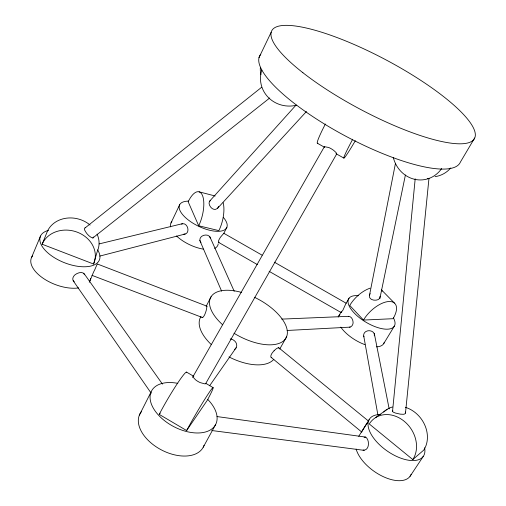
<?xml version="1.0" encoding="UTF-8"?>
<svg xmlns="http://www.w3.org/2000/svg" width="506" height="506" viewBox="0 0 506 506"><rect width="100%" height="100%" fill="white"/><g stroke="black" fill="none" stroke-linecap="round" stroke-linejoin="round"><path stroke-width="0.76" d="M392.529 411.53L415.192 178.82M405.496 412.978L428.968 178.371M97.184 264.151L94.761 269.73A6.167 0.708 -61.9 0 0 92.528 274.688L90.112 280.457M374.332 335.807C375.307 331.468 369.317 329.526 366.154 331.386A5.402 4.725 5 0 0 363.656 335.573L363.922 336.806M369.544 295.055L395.433 163.552M379.835 298.673L405.414 174.987M90.1 225.062A26.963 23.143 14.8 0 0 47.172 231.818L42.15 244.24L93.572 264.018L97.329 251.28A26.963 23.143 14.8 0 0 97.07 234.101M218.579 206.448L217.561 208.396L215.48 209.37A5.332 4.307 52.7 0 1 211.818 208.27C209.636 206.619 207.492 202.014 210.66 200.332M31.511 257.586L40.518 236.062M341.126 311.949L341.031 312.506L342.916 310.159L345.566 304.27L349.039 298.217M171.022 222.918L179.687 204.709M258.99 57.646L271.159 32.276M223.804 233.399L226.884 227.276M139.378 415.097L151.035 392.061M206.151 306.358L211.078 296.731M203.229 447.209L215.594 424.604M361.689 431.789L366.515 424.104M279.748 349.045L286.522 336.901M192.571 377.375L324.447 146.595M205.664 383.637L336.737 153.868M338.9 315.776L341.063 312.031M474.647 138.018L460.384 162.097A113.553 30.449 28.1 0 1 343.479 134.975A113.553 30.449 28.1 0 1 260.786 54.25M223.722 233.405L220.578 237.055A5.205 1.271 -56.4 0 0 218.447 241.299L218.51 242.349L219.149 242.108M383.731 343.606L394.332 326.149M358.748 436.317L369.133 419.657M410.05 476.31L423.225 456.437M370.234 293.67L369.614 294.593L369.437 296.826A5.408 4.225 0.3 0 0 371.809 299.552C374.484 300.918 380.683 300.393 380.05 296.307M186.632 430.549L207.296 400.278A31.834 1.613 -59.8 0 0 209.408 392.15A31.834 1.613 -59.8 0 0 186.632 430.549L159.219 414.395A31.764 2.536 -59.4 0 1 176.676 384.579A31.764 2.536 -59.4 0 1 186.72 372.416M209.604 385.781L236.138 347.742M159.219 414.395L160.162 413.149M274.062 350.797L273.544 351.366A6.053 2.568 -45.4 0 0 270.824 356.357A6.142 2.005 -49.5 0 0 271.785 357.508M209.484 201.312L295.921 105.223M366.711 423.87L367.622 422.871M217.485 208.383L306.434 111.516M412.807 459.575A28.576 23.58 54.6 0 0 404.199 421.258A28.576 23.58 54.6 0 0 369.272 423.965L412.807 459.575L423.737 450.119A27.912 23.213 54.1 0 0 405.312 407.298M85.185 227.858L261.646 87.266M92.87 237.934L269.742 97.981M234.607 349.393L235.151 348.957A6.135 5.288 13 0 0 236.688 345.977L236.719 345.282A6.255 5.439 28 0 0 233.785 340.298L233.127 339.88A6.262 5.389 42.9 0 0 230.249 338.938M375.465 417.697L387.096 409.341M181.483 224.107C187.827 221.324 191.129 234.423 183.665 234.202M364.137 437.273L365.825 437.178C369.899 440.233 369.443 450.928 363.068 450.074M349.526 327.154L350.639 326.838A5.376 4.364 75.4 0 0 353.099 322.645C353.093 319.95 351.581 316.32 348.457 316.345M99.752 256.093L185.171 234.012M99.17 243.905L182.615 223.646M193.305 376.293L193.026 376.862L193.475 377.59L195.43 379.702A7.255 2.391 29 0 0 200.256 382.631L204.677 383.826L205.468 383.845L205.626 383.384M287.085 330.475L350.184 327.129M363.479 320.064L393.054 318.698A22.814 11.17 -43.8 0 0 388.943 301.513A22.814 11.17 -43.8 0 0 363.479 320.064L349.76 305.447A22.511 11.372 -43.8 0 1 370.12 288.173M281.715 319.109L348.71 316.32M211.742 430.517L364.282 450.365M217.023 416.565L365.661 437.095M198.694 225.771A22.485 9.032 -76 0 0 202.387 195.265A22.485 9.032 -76 0 0 188.175 201.761L198.694 225.771L218.87 230.622A22.245 9.329 -76 0 0 223.165 202.723M199.136 191.844L215.145 195.986M336.326 153.824C337.793 153.761 334.049 150.75 333.599 150.326A7.16 2.163 30.5 0 0 328.755 147.518L324.314 146.632L324.656 147.246M91.947 275.327L202.59 317.591M97.424 264.018L207.055 306.231M317.414 143.274L324.643 147.322M335.952 153.66L343.884 158.1A30.657 1.594 -60.8 0 0 355.307 140.744M223.76 233.26L262.057 255.15M274.366 262.184L346.174 303.233M218.484 242.323L257.484 264.663M269.122 271.324L340.974 312.468M186.543 372.1L193.836 376.363M205.797 383.352L213.089 387.615M278.376 347.451L368.343 420.941M271.203 357.407L361.803 432.092M381.537 289.951L394.389 303.031M74.205 281.823L72.864 279.78A6.477 4.636 -25.8 0 1 75.103 274.714C77.532 272.81 83.161 270.792 84.597 274.752M83.945 273.392L162.458 384.117M200.952 242.564L199.927 240.439A5.269 4.535 -7 0 1 202.052 236.119C204.582 234.386 209.554 234.43 210.268 238.041M73.085 280.602L151.224 393.244M209.743 236.492L234.196 291.203M199.781 240.42L221.628 291.178M374.257 333.258L389.177 408.93M363.744 336.022L377.9 414.99M405.515 412.061L405.61 412.864A6.553 2.827 18.4 0 1 403.345 414.306L400.303 414.148L395.363 413.022L393.124 412.067L392.485 411.068A6.489 1.986 -3.6 0 1 392.846 410.53M441.649 168.561A29.424 27.204 79.7 0 1 414.61 179.301A29.424 27.204 79.7 0 1 393.27 157.398M450.789 167.941A28.709 26.704 80 0 1 435.071 176.645M428.335 178.327A6.825 0.544 -4.6 0 1 427.292 178.529M343.871 158.093A30.657 1.594 -60.8 0 1 352.695 139.245M317.819 143.192A30.588 2.505 -60.9 0 1 325.396 124.002M296.579 105.197A29.114 27.824 -6.3 0 1 268.338 97.475A29.114 27.824 -6.3 0 1 261.849 70.056M260.837 74.724A28.374 27.229 -6.4 0 1 260.343 67.918M381.429 289.913A22.511 11.372 -43.8 0 1 382.131 291.197M383.712 412.067A27.912 23.213 54.1 0 1 392.435 406.982M42.15 244.24A27.621 23.561 14.4 0 1 77.38 232.229A27.621 23.561 14.4 0 1 93.572 264.018M85.419 227.643A6.376 2.872 38.5 0 0 84.489 229.743C86.153 233.19 89.05 236.878 92.794 238.022A6.325 2.309 61.7 0 0 93.597 236.979M218.206 243.803A25.951 11.41 25.7 0 1 214.664 248.37M203.216 249.11A25.951 11.41 25.7 0 1 176.531 235.973M170.585 226.903A25.951 11.41 25.7 0 1 171.869 221.736M223.304 217.352A26.167 11.024 25.8 0 1 216.783 231.318A26.167 11.024 25.8 0 1 183.678 215.809A26.167 11.024 25.8 0 1 188.656 201.129M384.313 342.239A26.394 11.676 31.2 0 1 376.508 346.85M364.908 344.643A26.394 11.676 31.2 0 1 340.791 327.116M338.185 317.053A26.394 11.676 31.2 0 1 339.956 314.726M393.428 317.888A26.622 11.284 31.1 0 1 381.688 328.628A26.622 11.284 31.1 0 1 351.082 309.236A26.622 11.284 31.1 0 1 358.463 295.732M411.093 474.445A32.403 16.825 35.3 0 1 383.384 476.703A32.403 16.825 35.3 0 1 356.123 449.037M424.566 447.759A32.732 16.319 34.8 0 1 404.819 459.435A32.732 16.319 34.8 0 1 370.74 433.553A32.732 16.319 34.8 0 1 380.879 414.591M204.051 445.324A35.762 21.872 27.6 0 1 160.775 449.587A35.762 21.872 27.6 0 1 141.516 411.574M207.656 399.323A36.173 21.265 27.6 0 1 201.698 432.738A36.173 21.265 27.6 0 1 152.344 406.318A36.173 21.265 27.6 0 1 177.815 383.352M78.639 287.927A31.467 16.034 21.3 0 1 42.871 278.06A31.467 16.034 21.3 0 1 32.58 255.84M90.504 278.477A31.467 16.034 21.3 0 1 89.258 282.278M97.62 249.882A31.777 15.547 21.7 0 1 85.071 266.77A31.777 15.547 21.7 0 1 46.135 251.286A31.777 15.547 21.7 0 1 48.513 230.363M254.385 297.25A42.77 20.809 28.2 0 1 285.998 337.97A42.77 20.809 28.2 0 1 233.987 333.233M222.615 324.763A42.77 20.809 28.2 0 1 210.932 296.971A42.77 20.809 28.2 0 1 241.653 292.443M273.816 359.342A42.365 21.486 28.2 0 1 228.99 356.926M211.4 344.656A42.365 21.486 28.2 0 1 200.876 316.674M274.075 350.778A6.142 2.005 -49.5 0 1 277.649 348.014L278.015 347.862A6.154 1.379 -53.3 0 1 278.945 348.311M202.014 317.167A6.116 1.423 -70.7 0 0 203.425 316.756L203.741 316.332A5.996 2.005 -74.6 0 0 205.234 313.372L205.506 312.657A6.116 1.423 -70.7 0 0 206.745 307.389L206.79 306.959A6.116 0.772 -67.1 0 0 206.315 306.389M302.885 72.7A114.78 27.836 28 0 0 472.446 140.845A114.78 27.836 28 0 0 343.928 40.233A114.78 27.836 28 0 0 302.885 72.7"/></g></svg>
